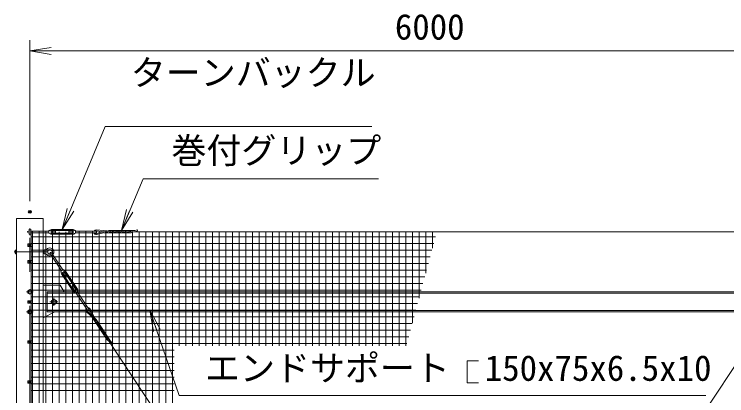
# Model space of a CAD drawing. Units: millimetres at full size; details may follow other scales. Extents: x -16800 to 16800, y -11880 to 11880.
# Drawn here: x -13788 to -8442, y 5430 to 8289 of the extents above; entities that cross this region are included whole.
import ezdxf
from ezdxf.enums import TextEntityAlignment as Align

# ---------------------------------------------------------------- set-up
doc = ezdxf.new("R2010")
doc.units = ezdxf.units.MM
doc.header["$LTSCALE"] = 40
doc.header["$PDMODE"] = 32
doc.header["$PDSIZE"] = 20
doc.linetypes.add('USER1', pattern=[50.8, 31.75, -6.35, 6.35, -6.35])
for name, color, linetype, lineweight in [('0-0_D-STR1', 1, 'Continuous', 18), ('0-1_D-BMK', 2, 'USER1', 13), ('0-2_D-STR3', 3, 'Continuous', 13), ('0-6_D-STR-DIM', 7, 'Continuous', 13), ('0-7_0', 7, 'Continuous', 18), ('0-9_D-STR-TXT', 7, 'Continuous', 13), ('0-A_D-STR2', 7, 'Continuous', 13)]:
    doc.layers.add(name, color=color, linetype=linetype, lineweight=lineweight)
doc.layers.add('0-8_Defpoints', color=253, linetype='Continuous')
doc.styles.add('ＭＳ ゴシック', font='')
doc.styles.get('ＭＳ ゴシック').set_extended_font_data('MS Gothic')

# ---------------------------------------------------------------- blocks, each defined once
blk = doc.blocks.new('_Open')
at = {"layer": '0-7_0'}
blk.add_line((-40, 6.67), (0, 0), dxfattribs=at)
blk.add_lwpolyline([(-40, -6.67), (0, 0), (-40, 0)], dxfattribs=at)

msp = doc.modelspace()

# ---------------------------------------------------------------- linework, layer by layer
at = {"layer": '0-0_D-STR1'}
for p, q in [((-13570.08, -512.48), (-13570.08, 6757.52)), ((-7800.08, 6207.52), (-13540.08, 6207.52)), ((-7800.08, 6197.52), (-13540.08, 6197.52)), ((-13540.08, 6067.52), (-7800.08, 6067.52))]:
    msp.add_line(p, q, dxfattribs=at)
for points in [[(-13570.08, 6757.52), (-13770.08, 6757.52), (-13770.08, -3242.48), (-13570.08, -3242.48), (-13570.08, -2282.48)], [(-13540.08, 6207.52), (-13540.08, 6057.52), (-7800.08, 6057.52)]]:
    msp.add_lwpolyline(points, dxfattribs=at)
at = {"layer": '0-1_D-BMK'}
for p, q in [((-13670.08, -3293.48), (-13670.08, 6808.52)), ((-13680.08, 6557.52), (-13660.08, 6557.52)), ((-13788.2, 6507.52), (-13533.68, 6507.52)), ((-13680.08, 6432.52), (-13660.08, 6432.52)), ((-13645.08, 6207.52), (-13695.08, 6207.52)), ((-13490.08, 6162.52), (-13490.08, 6102.52)), ((-13680.08, 6132.52), (-13660.08, 6132.52)), ((-13520.08, 6132.52), (-13460.08, 6132.52)), ((-13645.08, 6057.52), (-13695.08, 6057.52)), ((-13680.08, 5832.52), (-13660.08, 5832.52)), ((-13680.08, 5532.52), (-13660.08, 5532.52))]:
    msp.add_line(p, q, dxfattribs=at)
at = {"layer": '0-2_D-STR3'}
for p, q in [((-13682.08, 6663.52), (-13528.09, 6663.52)), ((-13682.08, 6651.52), (-13528.09, 6651.52)), ((-13676.08, 6674.52), (-13676.08, 6663.52)), ((-13676.08, 6651.52), (-13676.08, 6640.52)), ((-13664.08, 6674.52), (-13664.08, 6663.52)), ((-13664.08, 6651.52), (-13664.08, 6640.52)), ((-13661.58, 6567.02), (-13661.58, 6657.52)), ((-13528.09, 6667.52), (-13520.28, 6669.19)), ((-13528.09, 6647.52), (-13528.09, 6667.52)), ((-13528.09, 6647.52), (-13520.28, 6645.85)), ((-13511.09, 6650.02), (-13511.09, 6665.02)), ((-13511.09, 6663.52), (-13478.09, 6663.52)), ((-13509.09, 6675.52), (-13347.09, 6675.52)), ((-13509.09, 6667.02), (-13347.09, 6667.02)), ((-13509.09, 6648.02), (-13347.09, 6648.02)), ((-13509.09, 6639.52), (-13347.09, 6639.52)), ((-13378.09, 6651.52), (-13378.09, 6663.52)), ((-13378.09, 6663.52), (-13345.09, 6663.52)), ((-13378.09, 6651.52), (-13345.09, 6651.52)), ((-13345.09, 6650.02), (-13345.09, 6665.02)), ((-13328.09, 6647.52), (-13335.89, 6645.85)), ((-13328.09, 6663.52), (-13174.09, 6663.52)), ((-13328.09, 6651.52), (-13174.09, 6651.52)), ((-13173.22, 6664.88), (-13115.55, 6658.89)), ((-13173.01, 6672.9), (-13092.68, 6664.56)), ((-13171.82, 6644.94), (-13086.16, 6666.18)), ((-13170.58, 6637), (-13052.92, 6666.18)), ((-12917.02, 6651.1), (-13113.73, 6651.1)), ((-12883.17, 6667.06), (-13078.94, 6667.06)), ((-13076.94, 6651.98), (-13019.68, 6666.18)), ((-13043.7, 6651.98), (-12986.44, 6666.18)), ((-13010.46, 6651.98), (-12953.2, 6666.18)), ((-12977.22, 6651.98), (-12919.96, 6666.18)), ((-12943.98, 6651.98), (-12862.16, 6672.27)), ((-12910.74, 6651.98), (-12866.06, 6663.06)), ((-12888.4, 6657.52), (-870.08, 6657.52)), ((-13687.28, 6567.02), (-13652.88, 6567.02)), ((-13687.28, 6567.02), (-13687.28, 6548.02)), ((-13687.28, 6548.02), (-13652.88, 6548.02)), ((-13676.58, 6561.27), (-13670.08, 6565.03)), ((-13676.58, 6553.77), (-13676.58, 6561.27)), ((-13670.08, 6550.02), (-13676.58, 6553.77)), ((-13670.08, 6565.03), (-13663.58, 6561.27)), ((-13663.58, 6553.77), (-13670.08, 6550.02)), ((-13663.58, 6561.27), (-13663.58, 6553.77)), ((-13661.58, 6442.02), (-13661.58, 6548.02)), ((-13652.88, 6567.02), (-13652.88, 6548.02)), ((-13780.08, 6518.06), (-13780.08, 6497.06)), ((-13779.28, 6521.37), (-13770.08, 6521.37)), ((-13770.08, 6514.45), (-13779.28, 6514.45)), ((-13770.08, 6500.6), (-13779.28, 6500.6)), ((-13779.28, 6493.67), (-13770.08, 6493.67)), ((-13770.08, 6521.37), (-13770.08, 6493.67)), ((-13570.08, 6515.52), (-13563.08, 6515.52)), ((-13570.08, 6499.52), (-13563.08, 6499.52)), ((-13563.08, 6522.52), (-13563.08, 6492.52)), ((-13563.08, 6522.52), (-13555.53, 6522.03)), ((-13563.08, 6492.52), (-13555.53, 6493.01)), ((-13536.65, 6515.52), (-13536.65, 6499.52)), ((-13519.72, 6494.62), (-13434.58, 6366.3)), ((-13509.72, 6501.26), (-13424.58, 6372.94)), ((-13687.28, 6442.02), (-13652.88, 6442.02)), ((-13687.28, 6442.02), (-13687.28, 6423.02)), ((-13687.28, 6423.02), (-13652.88, 6423.02)), ((-13676.58, 6436.27), (-13670.08, 6440.03)), ((-13676.58, 6428.77), (-13676.58, 6436.27)), ((-13670.08, 6425.02), (-13676.58, 6428.77)), ((-13670.08, 6440.03), (-13663.58, 6436.27)), ((-13663.58, 6428.77), (-13670.08, 6425.02)), ((-13663.58, 6436.27), (-13663.58, 6428.77)), ((-13661.58, 6142.02), (-13661.58, 6423.02)), ((-13652.88, 6442.02), (-13652.88, 6423.02)), ((-13437.92, 6364.09), (-13421.25, 6375.15)), ((-13437.92, 6364.09), (-13435, 6356.67)), ((-13421.25, 6375.15), (-13415.54, 6369.57)), ((-13404.08, 6363.74), (-13314.51, 6228.75)), ((-13434.08, 6343.84), (-13344.51, 6208.85)), ((-13426.99, 6348.53), (-13337.43, 6213.55)), ((-13426.43, 6351.31), (-13413.93, 6359.6)), ((-13415.18, 6358.77), (-13396.94, 6331.27)), ((-13411.16, 6359.04), (-13321.6, 6224.05)), ((-13442.58, 6257.52), (-13570.08, 6257.52)), ((-13442.58, 6257.52), (-13414.01, 6207.52)), ((-13351.65, 6241.31), (-13341.65, 6247.95)), ((-13351.65, 6241.31), (-13333.41, 6213.82)), ((-13341.65, 6247.95), (-13323.41, 6220.45)), ((-13334.65, 6212.99), (-13322.16, 6221.28)), ((-13327.34, 6197.44), (-13333.05, 6203.01)), ((-13314.01, 6206.28), (-13228.86, 6077.96)), ((-13324.01, 6199.65), (-13238.86, 6071.33)), ((-13687.28, 6142.02), (-13652.88, 6142.02)), ((-13687.28, 6142.02), (-13687.28, 6123.02)), ((-13687.28, 6123.02), (-13652.88, 6123.02)), ((-13676.58, 6136.27), (-13670.08, 6140.03)), ((-13676.58, 6128.77), (-13676.58, 6136.27)), ((-13670.08, 6125.02), (-13676.58, 6128.77)), ((-13670.08, 6140.03), (-13663.58, 6136.27)), ((-13663.58, 6128.77), (-13670.08, 6125.02)), ((-13663.58, 6136.27), (-13663.58, 6128.77)), ((-13661.58, 5842.02), (-13661.58, 6123.02)), ((-13652.88, 6142.02), (-13652.88, 6123.02)), ((-13482.58, 6057.52), (-13570.08, 6013.77)), ((-13249.02, 6060.38), (-13159.66, 5978.47)), ((-13243.1, 6065.8), (-13178.04, 6006.17)), ((-13227.26, 6077.99), (-13200.36, 6026.63)), ((-13220.45, 6082.25), (-13182.99, 6010.71)), ((-13097.09, 5856.89), (-13205.85, 6020.8)), ((-13184.77, 5990.63), (-13141.28, 5950.77)), ((-13065.07, 5837.51), (-13173.31, 6000.64)), ((-13166.39, 5962.93), (-13122.9, 5923.07)), ((-13148.01, 5935.24), (-13104.53, 5895.38)), ((-13129.63, 5907.54), (-13086.15, 5867.68)), ((-13687.28, 5842.02), (-13652.88, 5842.02)), ((-13687.28, 5842.02), (-13687.28, 5823.02)), ((-13676.58, 5836.27), (-13670.08, 5840.03)), ((-13676.58, 5828.77), (-13676.58, 5836.27)), ((-13670.08, 5825.02), (-13676.58, 5828.77)), ((-13670.08, 5840.03), (-13663.58, 5836.27)), ((-13663.58, 5828.77), (-13670.08, 5825.02)), ((-13663.58, 5836.27), (-13663.58, 5828.77)), ((-13652.88, 5842.02), (-13652.88, 5823.02)), ((-13367.5, -1861.01), (-8260.04, 5836.59)), ((-13111.26, 5879.84), (-13049.12, 5822.88)), ((-13092.88, 5852.14), (-13058.94, 5821.04)), ((-13075.91, 5836.59), (-9859.97, 989.76)), ((-13687.28, 5823.02), (-13652.88, 5823.02)), ((-13661.58, 5542.02), (-13661.58, 5823.02)), ((-13687.28, 5542.02), (-13652.88, 5542.02)), ((-13687.28, 5542.02), (-13687.28, 5523.02)), ((-13687.28, 5523.02), (-13652.88, 5523.02)), ((-13676.58, 5536.27), (-13670.08, 5540.03)), ((-13676.58, 5528.77), (-13676.58, 5536.27)), ((-13670.08, 5525.02), (-13676.58, 5528.77)), ((-13670.08, 5540.03), (-13663.58, 5536.27)), ((-13663.58, 5528.77), (-13670.08, 5525.02)), ((-13663.58, 5536.27), (-13663.58, 5528.77)), ((-13661.58, 5242.02), (-13661.58, 5523.02)), ((-13652.88, 5542.02), (-13652.88, 5523.02))]:
    msp.add_line(p, q, dxfattribs=at)
for points in [[(-13511.09, 6651.52), (-13478.09, 6651.52), (-13478.09, 6663.52)], [(-13328.09, 6647.52), (-13328.09, 6667.52), (-13335.89, 6669.19)], [(-13425.18, 6352.14), (-13406.94, 6324.64), (-13396.94, 6331.27)], [(-13327.34, 6197.44), (-13310.67, 6208.5), (-13313.59, 6215.92)]]:
    msp.add_lwpolyline(points, dxfattribs=at)
for points in [[(-13655.1, 6216.17), (-13670.08, 6224.82), (-13685.06, 6216.17), (-13685.06, 6198.87), (-13670.08, 6190.22), (-13655.1, 6198.87)], [(-13508.1, 6122.12), (-13490.08, 6111.72), (-13472.07, 6122.12), (-13472.07, 6142.92), (-13490.08, 6153.32), (-13508.1, 6142.92)], [(-13655.1, 6066.17), (-13670.08, 6074.82), (-13685.06, 6066.17), (-13685.06, 6048.87), (-13670.08, 6040.22), (-13655.1, 6048.87)]]:
    msp.add_lwpolyline(points, close=True, dxfattribs=at)
for centre, radius in [((-13670.08, 6557.52), 6.25), ((-13670.08, 6432.52), 6.25), ((-13670.08, 6207.52), 13.11), ((-13670.08, 6132.52), 6.25), ((-13490.08, 6132.52), 16.09), ((-13670.08, 6057.52), 13.11), ((-13670.08, 5832.52), 6.25), ((-13670.08, 5532.52), 6.25)]:
    msp.add_circle(centre, radius, dxfattribs=at)
for centre, radius, start, end in [((-13682.08, 6657.52), 6, 90, 270), ((-13670.08, 6674.52), 6, 0, 180), ((-13670.08, 6640.52), 6, 180, 0), ((-13521.12, 6673.1), 4, 282.09925, 326.11888), ((-13521.12, 6641.94), 4, 33.88112, 77.90075), ((-13509.09, 6665.02), 10.5, 90, 146.11888), ((-13509.09, 6650.02), 10.5, 213.88112, 270), ((-13509.09, 6665.02), 2, 90, 180), ((-13509.09, 6650.02), 2, 180, 270), ((-13347.09, 6665.02), 10.5, 33.88112, 90), ((-13347.09, 6665.02), 2, 0, 90), ((-13347.09, 6650.02), 2, 270, 0), ((-13347.09, 6650.02), 10.5, 270, 326.11888), ((-13335.05, 6673.1), 4, 213.88112, 257.90075), ((-13335.05, 6641.94), 4, 102.09925, 146.11888), ((-13172.21, 6654.93), 18, 191.63319, 275.17572), ((-13172.21, 6654.93), 18, 92.82496, 151.48944), ((-13172.21, 6654.93), 10, 199.92759, 272.18972), ((-13172.21, 6654.93), 10, 95.82544, 120.77566), ((-13174.09, 6657.52), 6, 270, 90), ((-13078.94, 6637.06), 30, 90, 103.92636), ((-13084.16, 6681.1), 30, 270, 283.92645), ((-13045.7, 6637.06), 30, 90, 103.92636), ((-13050.92, 6681.1), 30, 270, 283.92645), ((-13012.46, 6637.06), 30, 90, 103.92636), ((-13017.68, 6681.1), 30, 270, 283.92645), ((-12979.22, 6637.06), 30, 90, 103.92636), ((-12984.44, 6681.1), 30, 270, 283.92645), ((-12945.98, 6637.06), 30, 90, 103.92636), ((-12951.2, 6681.1), 30, 270, 283.92645), ((-12912.74, 6637.06), 30, 90, 103.92636), ((-12917.96, 6681.1), 30, 270, 283.92645), ((-12929.42, 6695.32), 71.11, 333.02173, 341.08588), ((-13554.62, 6536), 14, 266.2686, 319.66701), ((-13521.08, 6507.52), 30, 315.10178, 139.66701), ((-13521.08, 6507.52), 17.5, 323.61586, 152.79711), ((-13772.2, 6517.91), 7.88, 153.93467, 206.06533), ((-13749.71, 6507.52), 30.37, 166.82041, 193.17959), ((-13772.19, 6497.13), 7.89, 153.96929, 206.03071), ((-13554.62, 6479.04), 14, 40.33299, 93.7314), ((-13521.08, 6507.52), 30, 220.33299, 292.02786), ((-13521.08, 6507.52), 17.5, 207.20289, 283.51378), ((-13514.72, 6497.94), 6, 33.56482, 213.56482), ((-13412.75, 6372.43), 4, 225.66407, 269.6837), ((-13412.83, 6357.93), 10.5, 33.56482, 89.6837), ((-13425.33, 6349.64), 10.5, 157.44593, 213.56482), ((-13438.72, 6355.2), 4, 337.44593, 21.46557), ((-13425.33, 6349.64), 2, 123.56482, 213.56482), ((-13412.83, 6357.93), 2, 33.56482, 123.56482), ((-13335.76, 6214.65), 10.5, 213.56482, 269.6837), ((-13335.76, 6214.65), 2, 213.56482, 303.56482), ((-13335.84, 6200.15), 4, 45.66407, 89.6837), ((-13323.26, 6222.95), 2, 303.56482, 33.56482), ((-13323.26, 6222.95), 10.5, 337.44593, 33.56482), ((-13309.87, 6217.38), 4, 157.44593, 201.46557), ((-13234.98, 6071.65), 18, 135.19801, 218.74054), ((-13234.98, 6071.65), 10, 143.4924, 215.75454), ((-13233.86, 6074.64), 6, 213.56482, 33.56482), ((-13234.98, 6071.65), 18, 36.38978, 95.05426), ((-13234.98, 6071.65), 10, 39.39026, 64.34048), ((-13164.5, 6012.75), 30, 213.56482, 227.49127), ((-13198.31, 5984.05), 30, 33.56482, 47.49118), ((-13146.12, 5985.05), 30, 213.56482, 227.49127), ((-13179.93, 5956.35), 30, 33.56482, 47.49118), ((-13127.74, 5957.35), 30, 213.56482, 227.49127), ((-13161.55, 5928.66), 30, 33.56482, 47.49118), ((-13109.36, 5929.65), 30, 213.56482, 227.49127), ((-13143.18, 5900.96), 30, 33.56482, 47.49118), ((-13090.99, 5901.96), 30, 213.56482, 227.49127), ((-13124.8, 5873.26), 30, 33.56482, 47.49118), ((-13072.61, 5874.26), 30, 213.56482, 227.49127), ((-13106.42, 5845.56), 30, 33.56482, 47.49118), ((-13067.1, 5891.68), 71.11, 276.58655, 284.65069)]:
    msp.add_arc(centre, radius, start, end, dxfattribs=at)
at = {"layer": '0-6_D-STR-DIM'}
for p, q in [((-13670.08, 6888.52), (-13670.08, 8094.14)), ((-13670.08, 8014.14), (-7670.08, 8014.14))]:
    msp.add_line(p, q, dxfattribs=at)
at = {"layer": '0-8_Defpoints'}
msp.add_point((-13670.08, 6808.52), dxfattribs=at)
at = {"layer": '0-9_D-STR-TXT'}
for points in [[(-11105.5, 7447.63), (-13106.15, 7447.63), (-13427.32, 6677.37)], [(-11055.47, 7055.91), (-12821.6, 7055.91), (-12982.96, 6668.91)], [(-8597.99, 5431.61), (-12550.92, 5431.61), (-12770.36, 6068.13)], [(-10303.82, 5692.27), (-10390.49, 5692.27), (-10390.49, 5525.6), (-10303.82, 5525.6)]]:
    msp.add_lwpolyline(points, dxfattribs=at)
at = {"layer": '0-A_D-STR2'}
for p, q in [((-13650, -487.48), (-13650, 6657.52)), ((-13600, -487.48), (-13600, 6657.52)), ((-13550, -487.48), (-13550, 6657.52)), ((-13500, -487.48), (-13500, 6657.52)), ((-13450, 885.82), (-13450, 6657.52)), ((-13400, 885.82), (-13400, 6657.52)), ((-13350, 885.82), (-13350, 6657.52)), ((-13300, 885.82), (-13300, 6657.52)), ((-13250, 885.82), (-13250, 6657.52)), ((-13200, 885.82), (-13200, 6657.52)), ((-13150, 885.82), (-13150, 6657.52)), ((-13100, 885.82), (-13100, 6657.52)), ((-13050, 885.82), (-13050, 6657.52)), ((-13000, 885.82), (-13000, 6657.52)), ((-12950, 885.82), (-12950, 6657.52)), ((-12900, 885.82), (-12900, 6657.52)), ((-12850, 885.82), (-12850, 6657.52)), ((-12800, 885.82), (-12800, 6657.52)), ((-12750, 885.82), (-12750, 6657.52)), ((-12700, 885.82), (-12700, 6657.52)), ((-12650, 885.82), (-12650, 6657.52)), ((-12600, 885.82), (-12600, 6657.52)), ((-12550, 5802.67), (-12550, 6657.52)), ((-12500, 5802.67), (-12500, 6657.52)), ((-12450, 5802.67), (-12450, 6657.52)), ((-12400, 5802.67), (-12400, 6657.52)), ((-12350, 5802.67), (-12350, 6657.52)), ((-12300, 5802.67), (-12300, 6657.52)), ((-12250, 5802.67), (-12250, 6657.52)), ((-12200, 5802.67), (-12200, 6657.52)), ((-12150, 5802.67), (-12150, 6657.52)), ((-12100, 5802.67), (-12100, 6657.52)), ((-12050, 5802.67), (-12050, 6657.52)), ((-12000, 5802.67), (-12000, 6657.52)), ((-11950, 5802.67), (-11950, 6657.52)), ((-11900, 5802.67), (-11900, 6657.52)), ((-11850, 5802.67), (-11850, 6657.52)), ((-11800, 5802.67), (-11800, 6657.52)), ((-11750, 5802.67), (-11750, 6657.52)), ((-11700, 5802.67), (-11700, 6657.52)), ((-11650, 5802.67), (-11650, 6657.52)), ((-11600, 5802.67), (-11600, 6657.52)), ((-11550, 5802.67), (-11550, 6657.52)), ((-11500, 5802.67), (-11500, 6657.52)), ((-11450, 5802.67), (-11450, 6657.52)), ((-11400, 5802.67), (-11400, 6657.52)), ((-11350, 5802.67), (-11350, 6657.52)), ((-11300, 5802.67), (-11300, 6657.52)), ((-11250, 5802.67), (-11250, 6657.52)), ((-11200, 5802.67), (-11200, 6657.52)), ((-11150, 5802.67), (-11150, 6657.52)), ((-11100, 5802.67), (-11100, 6657.52)), ((-11050, 5802.67), (-11050, 6657.52)), ((-11000, 5802.67), (-11000, 6657.52)), ((-10950, 5802.67), (-10950, 6657.52)), ((-10900, 5802.67), (-10900, 6657.52)), ((-10850, 5802.67), (-10850, 6657.52)), ((-10800, 5974.81), (-10800, 6657.52)), ((-10750, 6161.41), (-10750, 6657.52)), ((-10700, 6348.01), (-10700, 6657.52)), ((-10650, 6534.62), (-10650, 6657.52)), ((-13661.58, 6620), (-10627.12, 6620)), ((-13661.58, 6570), (-10640.52, 6570)), ((-13661.58, 6520), (-10653.92, 6520)), ((-13661.58, 6470), (-10667.31, 6470)), ((-13661.58, 6420), (-10680.71, 6420)), ((-13661.58, 6370), (-10694.11, 6370)), ((-13661.58, 6320), (-10707.51, 6320)), ((-13661.58, 6270), (-10720.9, 6270)), ((-13661.58, 6220), (-10734.3, 6220)), ((-13661.58, 6170), (-10747.7, 6170)), ((-13661.58, 6120), (-10761.1, 6120)), ((-13661.58, 6070), (-10774.49, 6070)), ((-13661.58, 6020), (-10787.89, 6020)), ((-13661.58, 5970), (-10801.29, 5970)), ((-13661.58, 5920), (-10814.69, 5920)), ((-13661.58, 5870), (-10828.08, 5870)), ((-13661.58, 5820), (-10841.48, 5820)), ((-13661.58, 5770), (-12589.01, 5770)), ((-13661.58, 5720), (-12589.01, 5720)), ((-13661.58, 5670), (-12589.01, 5670)), ((-13661.58, 5620), (-12589.01, 5620)), ((-13661.58, 5570), (-12589.01, 5570)), ((-13661.58, 5520), (-12589.01, 5520)), ((-13661.58, 5470), (-12589.01, 5470))]:
    msp.add_line(p, q, dxfattribs=at)

# ---------------------------------------------------------------- block references
at = {"layer": '0-6_D-STR-DIM', "xscale": 4, "yscale": 4, "rotation": 180}
msp.add_blockref('_Open', (-13670.08, 8014.14), dxfattribs=at)
at = {"layer": '0-9_D-STR-TXT', "xscale": 4, "yscale": 4}
for p, rotation in [((-13428.09, 6675.52), 247.36628), ((-12983.73, 6667.06), 247.36628), ((-12771.01, 6070.02), 109.02111)]:
    msp.add_blockref('_Open', p, dxfattribs=dict(at, rotation=rotation))

# ---------------------------------------------------------------- texts
at = {"layer": '0-6_D-STR-DIM', "style": 'ＭＳ ゴシック'}
msp.add_text('6000', height=192.4, dxfattribs=at).set_placement((-10932.16, 8041.13), align=Align.BOTTOM_LEFT)
at = {"layer": '0-9_D-STR-TXT', "style": 'ＭＳ ゴシック'}
for s, p in [('ターンバックル', (-12913.63, 7697.46)), ('巻付グリップ', (-12608.77, 7113.86)), ('エンドサポート  150x75x6.5x10', (-12356.36, 5483.48))]:
    msp.add_text(s, height=192.4, dxfattribs=at).set_placement(p, align=Align.BOTTOM_LEFT)

doc.saveas('drawing.dxf')
